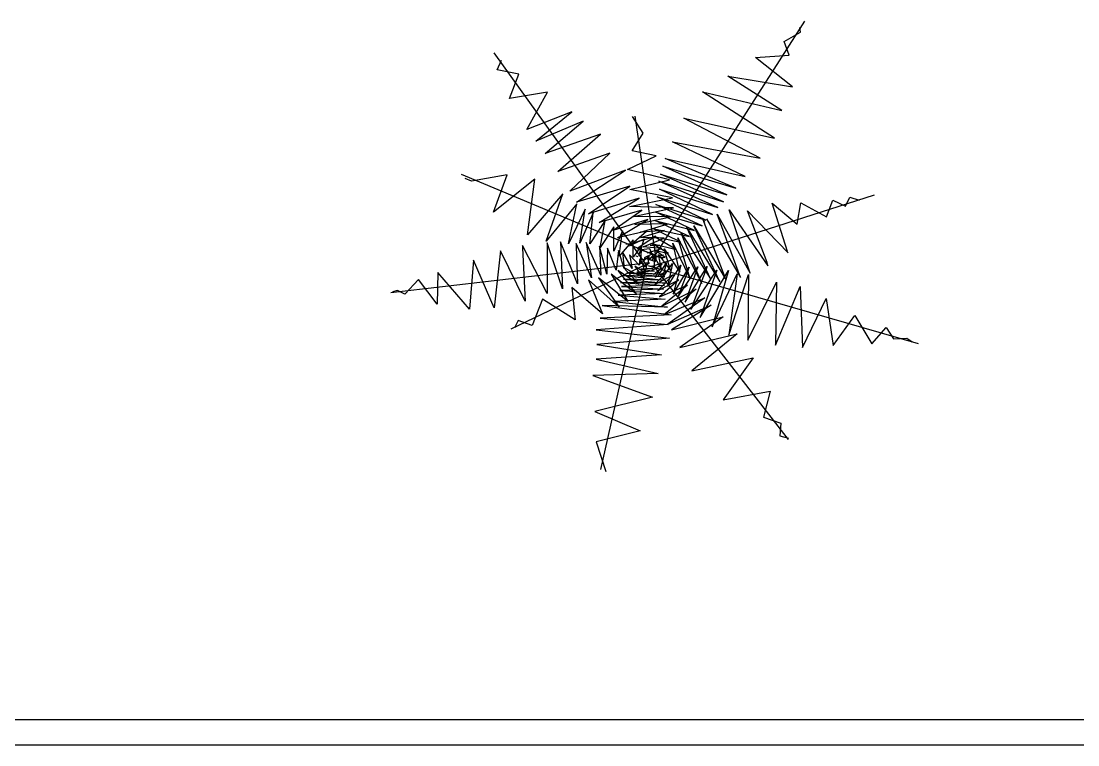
# Model space of a CAD drawing. Header units: centimetres. Extents: x 48 to 15845, y 265 to 7947.
# Drawn here: x 55.456 to 59.638, y 296.525 to 299.387 of the extents above; entities that cross this region are included whole.
import ezdxf

# ---------------------------------------------------------------- set-up
doc = ezdxf.new("R2010")
doc.units = ezdxf.units.CM
doc.layers.add('ARBOLES-PLANTA', color=7, linetype='Continuous')
doc.layers.add('murobajo', color=5, linetype='Continuous', lineweight=30)

msp = doc.modelspace()

# ---------------------------------------------------------------- linework, layer by layer
at = {"layer": 'ARBOLES-PLANTA', "color": 70}
for points in [[(57.9529, 298.4423), (58.5572, 299.3868)], [(57.9652, 298.4557), (58.0041, 298.452), (57.9635, 298.4817), (58.0172, 298.4686), (57.9523, 298.5074), (58.0486, 298.4834), (57.9598, 298.5354), (58.0672, 298.5131), (57.9561, 298.5668), (58.1006, 298.5354), (57.9635, 298.5983), (58.1209, 298.5594), (57.9672, 298.6317), (58.1506, 298.578), (57.9672, 298.6614), (58.1655, 298.6003), (57.9726, 298.6928), (58.1915, 298.6226), (57.9821, 298.7226), (58.2135, 298.6503), (57.9801, 298.754), (58.2358, 298.6726), (57.9858, 298.782), (58.2489, 298.7003), (57.9949, 298.8134), (58.2841, 298.7263), (58.0041, 298.8431), (58.3212, 298.7726), (58.0338, 298.9097), (58.3803, 298.8448), (58.0783, 299.0026), (58.4378, 298.9246), (58.1523, 299.108), (58.4658, 299.034), (58.2526, 299.1694), (58.5083, 299.1266), (58.3618, 299.2434), (58.4952, 299.2528), (58.4749, 299.3066), (58.5398, 299.3434), (58.5381, 299.362)], [(57.9335, 298.4194), (57.3281, 299.2611)], [(57.9003, 298.4597), (57.9215, 298.5248), (57.8632, 298.4986), (57.9303, 298.5566), (57.8158, 298.5303), (57.9355, 298.6026), (57.7981, 298.5586), (57.9126, 298.6394), (57.7435, 298.5903), (57.9021, 298.6871), (57.7012, 298.6254), (57.8649, 298.7346), (57.6535, 298.6711), (57.8475, 298.798), (57.6272, 298.7151), (57.7858, 298.8648), (57.5795, 298.7926), (57.7486, 298.9406), (57.5301, 298.8631), (57.6801, 298.9917), (57.4932, 298.9126), (57.6358, 299.0288), (57.4578, 298.9583), (57.5389, 299.1063), (57.3892, 299.0814), (57.4261, 299.1766), (57.3398, 299.1943), (57.3575, 299.2331)], [(57.9338, 298.4703), (57.9918, 298.488), (57.9178, 298.4951), (58.0006, 298.5286), (57.9072, 298.532), (58.0023, 298.5586), (57.9072, 298.5531), (58.0166, 298.5848), (57.8843, 298.5831), (58.0255, 298.6131), (57.8792, 298.6148), (58.0378, 298.6483), (57.8632, 298.6534), (58.0341, 298.6888), (57.8649, 298.7206), (58.0218, 298.7591), (57.8561, 298.7997), (57.9689, 298.8543), (57.8738, 298.8737), (57.9178, 298.9443), (57.8755, 299.0094)], [(57.9709, 298.4397), (57.8861, 299.0111)], [(57.9969, 298.4468), (57.1992, 298.7803)], [(57.9372, 298.4291), (57.9409, 298.4594), (57.9069, 298.4271), (57.9123, 298.5006), (57.8783, 298.454), (57.8783, 298.522), (57.8229, 298.4577), (57.8355, 298.5577), (57.8015, 298.4774), (57.8015, 298.5737), (57.7478, 298.4917), (57.7675, 298.5988), (57.7066, 298.506), (57.7192, 298.6291), (57.6672, 298.5094), (57.6886, 298.6434), (57.6226, 298.506), (57.6546, 298.6651), (57.5332, 298.5166), (57.5992, 298.7043), (57.4598, 298.5417), (57.4883, 298.7614), (57.3258, 298.6311), (57.3795, 298.7794), (57.2381, 298.7543), (57.2129, 298.7651)], [(57.9572, 298.4194), (58.8335, 298.7)], [(58.4889, 298.4757), (58.4283, 298.6666), (58.5263, 298.5837), (58.5412, 298.668), (58.6429, 298.6134), (58.6678, 298.6791), (58.7183, 298.6554), (58.7358, 298.6903), (58.7729, 298.6791)], [(58.1678, 298.6046), (58.3029, 298.3728), (58.2101, 298.6231), (58.3403, 298.3903), (58.2583, 298.6406), (58.4109, 298.42), (58.4083, 298.4323), (58.3303, 298.6368), (58.4915, 298.4708)], [(57.9629, 298.4111), (57.9629, 298.4548), (57.9915, 298.4014), (57.9778, 298.4648), (58.0255, 298.4003), (58.0006, 298.4866), (58.0632, 298.3943), (58.0352, 298.5094), (58.1038, 298.3686), (58.0541, 298.5303), (58.1495, 298.3497), (58.0681, 298.5483), (58.1841, 298.3686), (58.0898, 298.5708), (58.2209, 298.3557), (58.1186, 298.578), (58.2466, 298.3626), (58.1543, 298.6017), (58.1603, 298.5917)], [(57.8792, 298.5111), (57.8806, 298.5114), (57.8823, 298.5117), (57.8841, 298.512), (57.8858, 298.5126), (57.8875, 298.5128), (57.8892, 298.5134), (57.8909, 298.514), (57.8929, 298.5146), (57.8943, 298.5148), (57.8961, 298.5154), (57.8978, 298.516), (57.8995, 298.5166), (57.9012, 298.5171), (57.9026, 298.5177), (57.9058, 298.5188), (57.9678, 298.5366), (57.8943, 298.4883), (57.9549, 298.4668), (57.9209, 298.4506), (57.9663, 298.4366), (57.9438, 298.4871), (57.8981, 298.4808)], [(57.9432, 298.4314), (57.9241, 298.4157), (57.9049, 298.4471), (57.9015, 298.4226), (57.8632, 298.4628), (57.8735, 298.4088), (57.8352, 298.4748), (57.8423, 298.4088), (57.8195, 298.4803), (57.8109, 298.4017), (57.7761, 298.4888), (57.7743, 298.3863), (57.7446, 298.4977), (57.7498, 298.3826), (57.6923, 298.5114), (57.7132, 298.3723), (57.6523, 298.508), (57.6523, 298.4977), (57.6575, 298.3477), (57.5898, 298.5148), (57.5983, 298.3286), (57.5375, 298.5097), (57.5375, 298.3094), (57.4398, 298.4994), (57.4398, 298.4888), (57.4503, 298.28), (57.3529, 298.4783), (57.3283, 298.2537), (57.2466, 298.442), (57.2309, 298.2486), (57.1055, 298.3931), (57.1021, 298.2677), (57.0289, 298.3651), (56.9749, 298.3077), (56.9452, 298.3217), (56.9261, 298.3166)], [(57.8489, 298.506), (57.8666, 298.506), (57.8741, 298.5074)], [(57.9981, 298.462), (57.9083, 298.4417), (57.9121, 298.4997)], [(57.9829, 298.4997), (57.9449, 298.4997)], [(57.8881, 298.4594), (57.8969, 298.4568)], [(57.9423, 298.4428), (57.9626, 298.4668)], [(57.3958, 298.1708), (57.9412, 298.4314), (56.9192, 298.312)], [(57.9146, 298.4274), (57.9241, 298.392), (57.8849, 298.4183), (57.9166, 298.3734), (57.8401, 298.4126), (57.9015, 298.3454), (57.8175, 298.4014), (57.8903, 298.308), (57.7915, 298.3866), (57.8569, 298.2783), (57.7409, 298.3714), (57.8232, 298.2557), (57.7018, 298.364), (57.7561, 298.2297), (57.6346, 298.3343), (57.6478, 298.2054), (57.5186, 298.2874), (57.4778, 298.1828), (57.4235, 298.2034), (57.4086, 298.1737)], [(57.9315, 298.4088), (57.9575, 298.4088), (57.9083, 298.4068), (57.9626, 298.3986), (57.8918, 298.3943), (57.9983, 298.3857), (57.8526, 298.392), (58.0035, 298.3754), (57.8415, 298.3806), (57.9995, 298.3631), (57.8395, 298.3663), (58.0055, 298.3508), (57.8272, 298.354), (58.0015, 298.3417), (57.8312, 298.3377), (57.9983, 298.3274), (57.8249, 298.3223), (58.0023, 298.31), (57.8189, 298.3037), (58.0046, 298.2874), (57.7983, 298.2783), (58.0138, 298.2557), (57.7552, 298.2628), (58.0281, 298.226), (57.7472, 298.2126), (58.0169, 298.188), (57.7318, 298.1663), (58.0221, 298.1337), (57.7341, 298.108), (57.9903, 298.0677), (57.7321, 298.0497), (57.9763, 297.9934), (57.7178, 297.9854), (57.9543, 297.8994), (57.7258, 297.8431), (57.9063, 297.7668), (57.7321, 297.7228), (57.7701, 297.6066)], [(57.9323, 298.4263), (57.7481, 297.6146)], [(57.9372, 298.4203), (57.9461, 298.4177), (57.9472, 298.4177), (57.9486, 298.418), (57.9498, 298.418), (57.9509, 298.418), (57.9521, 298.418), (57.9532, 298.418), (57.9541, 298.418), (57.9549, 298.418), (57.9558, 298.418), (57.9566, 298.418), (57.9575, 298.4177), (57.9583, 298.4177), (57.9589, 298.4177), (57.9598, 298.4177), (57.9612, 298.4177)], [(57.9403, 298.4194), (59.0061, 298.1117)], [(57.9495, 298.3997), (57.9923, 298.4257)], [(57.9606, 298.416), (58.4918, 297.7328)], [(57.9841, 298.3897), (58.0092, 298.4308), (57.9932, 298.3697), (58.0332, 298.4283), (58.0132, 298.338), (58.0663, 298.4214), (58.0358, 298.3074), (58.0995, 298.4137), (58.0543, 298.2954), (58.1341, 298.4148), (58.0835, 298.2757), (58.1712, 298.4163), (58.1061, 298.2463), (58.2095, 298.4028), (58.1432, 298.2146), (58.2546, 298.4003), (58.1909, 298.1788), (58.2892, 298.3871), (58.2561, 298.1454), (58.3343, 298.3857), (58.3318, 298.1257), (58.4446, 298.3551), (58.4406, 298.1057), (58.5386, 298.338), (58.5481, 298.0966), (58.6423, 298.2903), (58.6689, 298.1046), (58.7552, 298.2226), (58.8226, 298.1111), (58.8786, 298.176), (58.9078, 298.1308), (58.9609, 298.1337), (58.9821, 298.1191)], [(57.9586, 298.3851), (57.9823, 298.4054), (57.9652, 298.3748), (58.0149, 298.4003), (57.9635, 298.3457), (58.0369, 298.3851), (57.9755, 298.3217), (58.0592, 298.3646), (57.9823, 298.2963), (58.0935, 298.3423), (57.9909, 298.2603), (58.1275, 298.3268), (57.9995, 298.226), (58.1618, 298.2928), (58.0149, 298.1886), (58.1872, 298.2637), (58.0301, 298.1663), (58.2335, 298.2177), (58.0626, 298.0963), (58.2898, 298.1508), (58.1103, 298.004), (58.3529, 298.0551), (58.2335, 297.8894), (58.4195, 297.9237), (58.3938, 297.8211), (58.4621, 297.7974), (58.4586, 297.7477), (58.4929, 297.7374)]]:
    msp.add_lwpolyline(points, dxfattribs=at)
at = {"layer": 'murobajo', "linetype": 'ByBlock'}
for p, q in [((50.3009, 296.6253), (67.8559, 296.6253)), ((50.2009, 296.5253), (67.8559, 296.5253))]:
    msp.add_line(p, q, dxfattribs=at)

doc.saveas('drawing.dxf')
